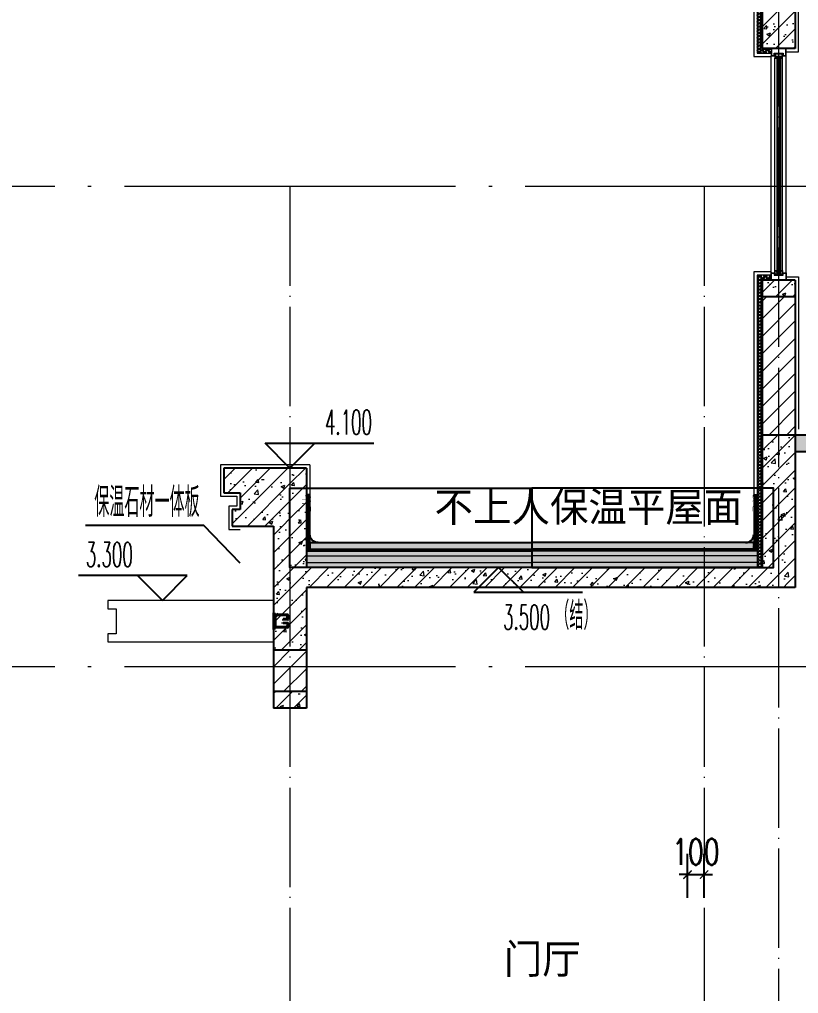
# Model space of a CAD drawing. Extents: x -812054 to 22247, y -644080 to 1003627.
# Drawn here: x -136584 to -131881, y -186094 to -180211 of the extents above; entities that cross this region are included whole.
import ezdxf
from ezdxf.xclip import XClip

# ---------------------------------------------------------------- set-up
doc = ezdxf.new("R2010")
doc.units = 0
doc.header["$LTSCALE"] = 1000
doc.header["$XCLIPFRAME"] = 2
doc.linetypes.add('DASH', pattern=[0.35, 0.25, -0.1])
doc.linetypes.add('DOTE', pattern=[2.42, 2, -0.2, 0.02, -0.2])
doc.layers.get('0').update_dxf_attribs({"linetype": 'CONTINUOUS'})
doc.layers.get('DEFPOINTS').update_dxf_attribs({"linetype": 'CONTINUOUS'})
for name, color, linetype in [('3-屋面构造层', 157, 'CONTINUOUS'), ('DIM_ELEV', 3, 'CONTINUOUS'), ('DIM_IDEN', 67, 'CONTINUOUS'), ('PUB_TEXT', 2, 'CONTINUOUS'), ('SURFACE', 6, 'CONTINUOUS'), ('WALL', 5, 'CONTINUOUS'), ('尺寸标注', 86, 'CONTINUOUS'), ('栏杆', 95, 'CONTINUOUS'), ('立面-看线', 251, 'CONTINUOUS')]:
    doc.layers.add(name, color=color, linetype=linetype)
for name, color, linetype, lineweight in [('DOTE', 19, 'DOTE', 9), ('PUB_HATCH', 8, 'CONTINUOUS', 9), ('S_WINDOW', 144, 'CONTINUOUS', 15), ('内粉刷', 37, 'CONTINUOUS', 9), ('立面-普通轮廓', 7, 'CONTINUOUS', 18), ('细细', 250, 'CONTINUOUS', 0)]:
    doc.layers.add(name, color=color, linetype=linetype, lineweight=lineweight)
doc.styles.add('_TCH_DIM', font='SIMPLEX.shx', dxfattribs={"width": 0.7, "bigfont": 'GBCBIG.shx'})
doc.styles.add('_TCH_DIM_T3', font='SIMPLEX', dxfattribs={"width": 0.705882, "bigfont": 'GBCBIG'})
doc.styles.add('DIM_FONT_T3', font='SIMPLEX', dxfattribs={"width": 0.705882, "bigfont": 'GBCBIG'})
doc.dimstyles.new('_TCH_ARCH&&50', dxfattribs={"dimtxt": 157.5, "dimasz": 50, "dimexe": 125, "dimexo": 150, "dimgap": 58.75, "dimtad": 1, "dimdec": 0, "dimzin": 0, "dimdsep": 46, "dimtxsty": '_TCH_DIM_T3', "dimblk": 'ARCHTICK', "dimcen": 0.09, "dimclrt": 7, "dimazin": 0, "dimtfac": 1, "dimtdec": 0, "dimtix": 1, "dimtmove": 2, "dimatfit": 3, "dimldrblk": 'ARCHTICK', "dimfxl": 1, "dimtolj": 1, "dimtzin": 0, "dimarcsym": 0})
pattern_1 = [(315, (-218910.2607, -140541.0897), (-1.767766953, -1.767766953), []), (315, (-218909.0822, -140541.0897), (-1.767766953, -1.767766953), [])]
pattern_2 = [(315, (-218910.2607, -141979.3279), (-1.767766953, -1.767766953), []), (315, (-218909.0822, -141979.3279), (-1.767766953, -1.767766953), [])]
pattern_3 = [(45, (-275314.47, -94592.38), (-53.03301, 53.03301), []), (50, (-275314.47, -94592.38), (215.17805, -18.82564), [22.5, -247.5]), (355, (-275314.47, -94592.38), (-41.6254, 225.65764), [18, -198]), (100.4514, (-275296.54, -94593.95), (173.55281, 206.83186), [19.12206, -210.34263]), (46.1842, (-275314.47, -94532.38), (320.1723, -49.6557), [33.75, -371.25]), (96.6356, (-275287.8, -94536.52), (280.3988, 292.23536), [28.6831, -315.5139]), (351.1842, (-275314.47, -94532.38), (280.3986, 292.2356), [27, -297]), (21, (-275284.47, -94547.38), (179.07212, -120.78567), [22.5, -247.5]), (326, (-275284.47, -94547.38), (72.9946, 217.545), [18, -198]), (71.4514, (-275269.55, -94557.45), (252.0668, 96.75915), [19.12206, -210.34263]), (37.5, (-275314.47, -94592.38), (3.647957, 99.868156), [0, -195.6, 0, -201, 0, -198.75]), (7.5, (-275314.47, -94592.38), (78.92086, 118.323514), [0, -114.6, 0, -191.1, 0, -75.75]), (327.5, (-275381.37, -94592.38), (160.14673, -6.76646), [0, -75, 0, -234, 0, -310.5]), (317.5, (-275411.37, -94592.38), (174.95585, 30.0315), [0, -97.5, 0, -155.4, 0, -220.5])]
pattern_4 = [(45, (-275314.47, -94538.53), (-53.03303, 53.03303), [])]

# ---------------------------------------------------------------- blocks, each defined once
blk = doc.blocks.new('A$C657A2A31')
at = {"layer": '栏杆', "color": 5}
for p, q in [((0, 0), (6.4, 0)), ((0, -100.3), (0, 0)), ((6.4, 0), (6.4, -100.3)), ((84.4, -10), (12.4, -10)), ((12.4, -22.3), (12.4, -78)), ((77.4, -16.3), (18.4, -16.3)), ((59.6, -35.7), (59.6, -41.7)), ((80.4, -35.7), (59.6, -35.7)), ((87.4, -41.7), (59.6, -41.7)), ((59.6, -58.6), (59.6, -64.6)), ((87.4, -58.6), (59.6, -58.6)), ((83.4, -32.7), (83.4, -22.3)), ((90.4, -16), (90.4, -38.7)), ((6.4, -100.3), (0, -100.3)), ((84.4, -90.3), (12.4, -90.3)), ((77.4, -84), (18.4, -84)), ((80.4, -64.6), (59.6, -64.6)), ((83.4, -67.6), (83.4, -78)), ((90.4, -84.3), (90.4, -61.6))]:
    blk.add_line(p, q, dxfattribs=at)
for centre, radius, start, end in [((12.4, -16), 6, 90, 180), ((18.4, -22.3), 6, 90, 180), ((77.4, -22.3), 6, 0, 90), ((80.4, -32.7), 3, 270, 0), ((84.4, -16), 6, 0, 90), ((87.4, -38.7), 3, 270, 0), ((87.4, -61.6), 3, 0, 90), ((12.4, -84.3), 6, 180, 270), ((18.4, -78), 6, 180, 270), ((77.4, -78), 6, 270, 0), ((80.4, -67.6), 3, 0, 90), ((84.4, -84.3), 6, 270, 0)]:
    blk.add_arc(centre, radius, start, end, dxfattribs=at)
blk = doc.blocks.new('FGHFG4334GDFGDFFGGGGGGDFG4G')
at = {"layer": 'SURFACE', "const_width": 2.25}
for points in [[(46.5, 0), (0, 0)], [(46.5, -27.6), (0, -27.6)]]:
    blk.add_lwpolyline(points, dxfattribs=at)
at = {"layer": 'SURFACE', "const_width": 1.5}
blk.add_lwpolyline([(46.5, 17.2, -1), (46.5, 5.2), (46.5, -6.8, -1), (46.5, -18.8), (46.5, -36.8), (52.5, -48), (52.5, -72.8)], format="xyb", dxfattribs=at)
blk = doc.blocks.new('FGDGDGD')
at = {"layer": '3-屋面构造层'}
h = blk.add_hatch(dxfattribs=at)
h.set_pattern_fill('隔热材料01', color=256, scale=7.692308, style=0)
h.set_pattern_definition([(270, (9.5186, 433.228), (3.846153863, -7e-16), [0.385980771, -3.460173092]), (270, (6.637, 433.228), (3.846153863, -7e-16), [0.385980771, -3.460173092]), (90, (8.5996, 430.618), (-3.846153863, 2e-16), [0.385980771, -3.460173092]), (90, (7.556, 430.618), (-3.846153863, 2e-16), [0.385980771, -3.460173092]), (180, (10.002, 430), (-5e-16, -3.846153863), [3.848019248, 0.001865385]), (135, (8.9282, 430.193), (2e-16, 3.846144175), [0.328307694, -5.110980792]), (116.56505, (12.5422, 430.4251), (8.6793e-06, 3.8461487416), [0.215769232, -8.384500037]), (116.56505, (8.696, 430.4251), (8.6793e-06, 3.8461487416), [0.215769232, -8.384500037]), (153.43495, (13.1603, 430), (-8.679e-06, 3.846148742), [0.431538463, -8.168730805]), (153.43495, (9.3142, 430), (-8.679e-06, 3.846148742), [0.431538463, -8.168730805]), (63.43495, (12.4457, 431.0041), (-8.6793e-06, 3.8461487416), [2.054923086, -6.545346183]), (63.43495, (8.5996, 431.0041), (-8.6793e-06, 3.8461487416), [2.054923086, -6.545346183]), (116.56505, (13.3647, 433.228), (8.6793e-06, 3.8461487416), [0.215769232, -8.384500037]), (116.56505, (9.5186, 433.228), (8.6793e-06, 3.8461487416), [0.215769232, -8.384500037]), (135, (9.422, 433.421), (2e-16, 3.846144175), [0.328307694, -5.110980792]), (153.43495, (13.036, 433.6532), (-8.679e-06, 3.846148742), [0.431538463, -8.168730805]), (153.43495, (9.19, 433.6532), (-8.679e-06, 3.846148742), [0.431538463, -8.168730805]), (45, (6.7336, 433.421), (2e-16, 3.846144175), [0.328307694, -5.110980792]), (63.43495, (10.4833, 433.228), (-8.6793e-06, 3.8461487416), [0.215769232, -8.384500037]), (63.43495, (6.6371, 433.228), (-8.6793e-06, 3.8461487416), [0.215769232, -8.384500037]), (26.56505, (10.812, 433.6532), (8.679e-06, 3.846148742), [0.431538463, -8.168730805]), (26.56505, (6.9658, 433.6532), (8.679e-06, 3.846148742), [0.431538463, -8.168730805]), (116.56505, (11.4023, 431.0041), (8.6793e-06, 3.8461487416), [2.054923086, -6.545346183]), (116.56505, (7.5561, 431.0041), (8.6793e-06, 3.8461487416), [2.054923086, -6.545346183]), (45, (7.2275, 430.193), (2e-16, 3.846144175), [0.328307694, -5.110980792]), (63.43495, (11.3058, 430.4251), (-8.6793e-06, 3.8461487416), [0.215769232, -8.384500037]), (63.43495, (7.4596, 430.4251), (-8.6793e-06, 3.8461487416), [0.215769232, -8.384500037]), (26.56505, (10.6877, 430), (8.679e-06, 3.846148742), [0.431538463, -8.168730805]), (26.56505, (6.8415, 430), (8.679e-06, 3.846148742), [0.431538463, -8.168730805])])
edge = h.paths.add_edge_path()
edge.add_arc((682180.8, 585366.2), 9.23, 450, 540, ccw=False)
edge.add_line((682180.8, 585375.4), (682191.6, 585375.4))
edge.add_line((682191.6, 585375.4), (682191.6, 585366.2))
edge.add_line((682191.6, 585366.2), (682171.6, 585366.2))
h = blk.add_hatch(dxfattribs=at)
h.set_pattern_fill('混凝土', color=256, scale=5, angle=-1.14576, style=0)
h.set_pattern_definition([(48.854237, (-82751.966, -43707.863), (35.7930991, -3.8540962), [3.75, -41.25]), (353.854237, (-82751.966, -43707.863), (-6.1841378, 37.7408106), [3, -33]), (99.305637, (-82748.983, -43708.185), (29.6089874, 33.886691), [3.1870095, -35.0571056]), (45.038437, (-82751.766, -43697.865), (53.1858973, -9.3413237), [5.625, -61.875]), (95.489837, (-82747.334, -43698.644), (47.6977146, 47.7616795), [4.7805144, -52.58565]), (350.038437, (-82751.766, -43697.865), (47.6976773, 47.7617167), [4.5, -49.5]), (19.854237, (-82746.817, -43700.465), (29.4368469, -20.7237073), [3.75, -41.25]), (324.854237, (-82746.817, -43700.465), (12.8883392, 36.0069862), [3, -33]), (70.305637, (-82744.364, -43702.192), (42.3251977, 15.2832459), [3.1870095, -35.0571056]), (36.3542372, (-82751.966, -43707.863), (0.9406985, 16.62920733), [0, -32.6, 0, -33.5, 0, -33.125]), (6.3542372, (-82751.966, -43707.863), (13.54517982, 19.45362572), [0, -19.1, 0, -31.85, 0, -12.625]), (326.3542372, (-82763.114, -43707.64), (26.66323482, -1.66123381), [0, -12.5, 0, -39, 0, -51.75]), (316.3542372, (-82768.113, -43707.54), (29.2535633, 4.4211788), [0, -16.25, 0, -25.9, 0, -36.75])])
h.paths.add_polyline_path([(674875.1, 585046.2), (674875.1, 585086.2), (682171.6, 585086.2), (682171.6, 585046.2)])
h = blk.add_hatch(dxfattribs=at)
h.set_pattern_fill('隔热材料03', color=256, scale=12.5, style=0)
h.set_pattern_definition([(113.578, (-500407.8114, 374696.8656), (-0.0086926214, 6.2699620763), [1.075, -0.5693125, 2.8375, -0.5693125, 1.075, -0.6825]), (66.42, (-500406.1744, 374696.8656), (2.727787851, 6.0425e-05), [1.075, -0.5693125, 2.840375, -0.5693125, 1.075, -0.6825]), (180, (-500406.1744, 374696.8656), (0, 6.25), [1.636625, -1.0910625]), (180, (-500407.538, 374702.4906), (0, 6.25), [1.636625, -1.0910625]), (90, (-500405.7427, 374697.8548), (2.72775, 2e-16), [0.52175, -5.72825]), (90, (-500407.1066, 374700.9798), (2.72775, 2e-16), [0.52175, -5.72825]), (90, (-500408.2427, 374697.8548), (2.72775, 2e-16), [0.52175, -5.72825]), (90, (-500409.6066, 374700.9798), (2.72775, 2e-16), [0.52175, -5.72825])])
edge = h.paths.add_edge_path()
edge.add_line((682177.8, 585086.2), (682177.8, 585050.2))
edge.add_arc((682171.6, 585050.2), 6.25, 270, 360, ccw=False)
edge.add_line((682171.6, 585044), (682171.6, 585086.2))
edge.add_line((682171.6, 585086.2), (682177.8, 585086.2))
h = blk.add_hatch(dxfattribs=at)
h.set_pattern_fill('焦渣矿渣', color=256, scale=4, angle=-1.14576, style=0)
h.set_pattern_definition([(358.8542372, (-82751.966, -43697.863), (8.27546507, 13.69326162), [1.6, -14.4]), (298.8542372, (-82751.966, -43697.863), (15.99644496, -0.32013217), [1.6, -14.4]), (238.8542372, (-82750.366, -43697.895), (7.72097989, -14.0133938), [1.6, -14.4]), (268.8542372, (-82745.567, -43697.991), (15.83683295, -8.3183365), [2.4, -11.456]), (268.8542372, (-82743.967, -43698.023), (15.83683295, -8.3183365), [2.4, -11.456]), (268.8542372, (-82742.368, -43698.055), (15.83683295, -8.3183365), [2.4, -11.456])])
h.paths.add_polyline_path([(674875.1, 585006.2), (674875.1, 585036.2), (682191.6, 585036.2), (682191.6, 585006.2)])
h = blk.add_hatch(dxfattribs=at)
h.set_pattern_fill('加气混凝土', color=256, scale=5, style=0)
h.set_pattern_definition([(0, (-82734.266, -43726.163), (30, 60), [0, -60]), (0, (-82769.366, -43734.263), (30, 60), [0, -60]), (0, (-82749.866, -43734.863), (30, 60), [0, -60]), (0, (-82728.566, -43717.163), (30, 60), [0, -60]), (0, (-82753.466, -43737.863), (30, 60), [0, -60]), (0, (-82722.566, -43679.363), (30, 60), [0, -60]), (0, (-82740.866, -43684.163), (30, 60), [0, -60]), (0, (-82731.266, -43691.663), (30, 60), [0, -60]), (0, (-82780.166, -43692.863), (30, 60), [0, -60]), (0, (-82750.766, -43695.563), (30, 60), [0, -60]), (0, (-82762.166, -43710.863), (30, 60), [0, -60]), (0, (-82761.566, -43733.363), (30, 60), [0, -60]), (0, (-82739.066, -43735.763), (30, 60), [0, -60]), (0, (-82722.566, -43709.363), (30, 60), [0, -60]), (0, (-82778.666, -43718.663), (30, 60), [0, -60]), (0, (-82773.566, -43708.463), (30, 60), [0, -60]), (0, (-82750.166, -43712.663), (30, 60), [0, -60]), (0, (-82758.566, -43721.363), (30, 60), [0, -60]), (0, (-82763.366, -43701.563), (30, 60), [0, -60]), (0, (-82755.866, -43679.063), (30, 60), [0, -60]), (0, (-82776.266, -43731.263), (30, 60), [0, -60]), (0, (-82743.266, -43691.363), (30, 60), [0, -60]), (0, (-82771.166, -43690.463), (30, 60), [0, -60]), (0, (-82775.966, -43682.663), (30, 60), [0, -60]), (130.601294, (-82726.2516, -43698.149), (-149.999998343, 180.000000787), [2.6341554, -1103.7111]), (18.4349488, (-82730.537, -43697.006), (149.99999945, 59.99999956), [2.710524, -376.76279]), (90, (-82730.537, -43699.578), (30, 60), [2.5714284, -117.428565]), (161.565051, (-82727.966, -43700.435), (-150.000000755, 59.99999553), [2.710524, -376.76279]), (53.1301023, (-82727.966, -43700.435), (30.00000006, 59.99999997), [2.857143, -297.14285]), (135, (-82725.68, -43731.006), (-30.00000363, 59.99999594), [2.424366, -167.28126]), (45, (-82729.109, -43731.006), (29.9999998, 59.99999976), [2.424366, -167.28126]), (135, (-82727.394, -43732.72), (-30.00000363, 59.99999594), [2.424366, -167.28126]), (45, (-82727.394, -43732.72), (29.9999998, 59.99999976), [2.424366, -167.28126]), (116.565051, (-82754.537, -43690.72), (-5.2e-06, 119.9999967), [3.1943826, -63.88765]), (180, (-82755.966, -43687.863), (-30, 60), [3.4285716, -56.571425]), (63.434949, (-82760.823, -43690.72), (3e-07, 119.9999994), [3.1943826, -63.88765]), (116.565051, (-82759.394, -43693.58), (-5.2e-06, 119.9999967), [3.1943826, -63.88765]), (0, (-82759.394, -43693.58), (30, 60), [3.4285716, -56.571425]), (63.434949, (-82755.966, -43693.58), (3e-07, 119.9999994), [3.1943826, -63.88765]), (107.102728, (-82731.9658, -43711.0063), (-89.999996559, 300.000000484), [3.8861346, -1628.29025]), (143.972626, (-82733.1087, -43707.292), (-569.999992774, 419.999999525), [3.8861346, -812.202]), (180, (-82736.25, -43705.006), (-30, 60), [3.7142856, -56.28571]), (36.0273733, (-82743.1087, -43707.292), (569.999995788, 419.999995472), [3.8861346, -812.202]), (71.5650511, (-82744.252, -43710.721), (90.00000046, 299.99999948), [3.6140316, -375.85928]), (107.102728, (-82743.1087, -43714.4348), (-89.999996559, 300.000000484), [3.8861346, -1628.29025]), (143.972626, (-82739.966, -43716.7206), (-569.999992774, 419.999999525), [3.8861346, -812.202]), (0, (-82739.966, -43716.72), (30, 60), [3.7142856, -56.28571]), (36.0273733, (-82736.2516, -43716.7206), (569.999995788, 419.999995472), [3.8861346, -812.202]), (71.5650511, (-82733.109, -43714.435), (90.00000046, 299.99999948), [3.6140316, -375.85928]), (150.255118, (-82731.3944, -43683.006), (-90.000000213, 59.999999257), [2.303502, -481.43196]), (90, (-82733.394, -43684.15), (30, 60), [2.2857144, -117.714275]), (29.7448813, (-82733.3944, -43684.149), (90.000000053, 59.99999972), [2.303502, -481.43196]), (116.565051, (-82745.394, -43725.58), (-5.2e-06, 119.9999967), [3.1943826, -63.88765]), (168.690067, (-82746.823, -43722.7206), (-270.0000002, 59.999998494), [2.9137254, -608.96855]), (41.1859251, (-82751.9658, -43724.149), (749.999995456, 659.999994229), [3.0371844, -1272.5802]), (90, (-82751.966, -43727.006), (30, 60), [2.857143, -117.14285]), (138.814074, (-82749.68, -43729.0063), (-749.999986669, 660.000004204), [3.0371844, -1272.5802]), (16.6992442, (-82749.68, -43729.0063), (989.999992552, 299.999996858), [2.982945, -1249.85375]), (60.9453959, (-82746.823, -43728.149), (29.99999992, 59.999999469), [2.9416086, -1232.53395]), (109.983106, (-82770.5373, -43700.4348), (-150.000000565, 419.9999988885), [3.3442002, -1401.21975]), (155.556045, (-82771.68, -43697.292), (-390.0000014866, 179.99999626), [3.4522986, -1446.51315]), (24.4439547, (-82777.9658, -43697.292), (390.0000001945, 179.999999134), [3.4522986, -1446.51315]), (70.0168934, (-82779.1087, -43700.4348), (150.000000452, 419.999998958), [3.3442002, -1401.21975]), (109.983106, (-82777.9658, -43703.5777), (-150.000000565, 419.9999988885), [3.3442002, -1401.21975]), (160.016893, (-82774.823, -43704.7206), (-150.000000088, 59.999997267), [3.3442002, -698.93775]), (19.9831065, (-82774.823, -43704.7206), (149.999999176, 59.999999905), [3.3442002, -698.93775]), (70.0168934, (-82771.68, -43703.5777), (150.000000452, 419.999998958), [3.3442002, -1401.21975]), (122.005383, (-82748.2516, -43705.8634), (-30.000004026, 59.999996937), [2.6954232, -563.3434]), (18.4349488, (-82752.252, -43704.435), (149.99999945, 59.99999956), [2.710524, -376.76279]), (90, (-82752.252, -43707.006), (30, 60), [2.5714284, -117.428565]), (161.565051, (-82749.68, -43707.863), (-150.000000755, 59.99999553), [2.710524, -376.76279]), (54.4623222, (-82749.68, -43707.8634), (209.999999696, 299.99999955), [2.457807, -1029.82115]), (116.565051, (-82765.68, -43720.435), (-5.2e-06, 119.9999967), [3.1943826, -63.88765]), (180, (-82767.11, -43717.58), (-30, 60), [3.142857, -56.85714]), (59.0362434, (-82771.966, -43720.435), (30.000000098, 59.99999971), [3.3319728, -696.3822]), (120.963756, (-82770.2516, -43723.292), (-30.0000041, 59.999997245), [3.3319728, -696.3822]), (0, (-82770.25, -43723.29), (30, 60), [3.142857, -56.85714]), (63.434949, (-82767.11, -43723.29), (3e-07, 119.9999994), [3.1943826, -63.88765])])
h.paths.add_polyline_path([(682191.6, 584936.2), (674875.1, 584936.2), (674875.1, 584966.2), (682191.6, 584966.2)])
at = {"layer": '立面-看线'}
h = blk.add_hatch(dxfattribs=at)
h.set_pattern_fill('HONEY', color=256, scale=7)
h.set_pattern_definition([(0, (-799653.24, -415240.13), (16.66875, 9.623705), [11.1125, -22.225]), (120, (-799653.24, -415240.13), (-16.66874801, 9.62370845), [11.1125, -22.225]), (60, (-799653.24, -415240.13), (1.99e-06, 19.24741345), [-22.225, 11.1125])])
h.paths.add_polyline_path([(682191.6, 584966.2), (674875.1, 584966.2), (674875.1, 585006.2), (682191.6, 585006.2)])
at = {"layer": '3-屋面构造层'}
for p, q in [((682177.8, 585086.2), (674875.1, 585086.2)), ((682171.6, 585046.2), (674875.1, 585046.2)), ((682171.6, 585086.2), (682171.6, 585044)), ((682191.6, 585036.2), (674875.1, 585036.2))]:
    blk.add_line(p, q, dxfattribs=at)
at = {"layer": '3-屋面构造层', "color": 251, "linetype": 'DASH', "ltscale": 0.05, "true_color": 0x636466, "const_width": 2.5}
for points in [[(682056.6, 585042.7), (682171.6, 585042.7, 0.414214), (682179.1, 585050.2), (682179.1, 585366.2)], [(682056.6, 585039), (682171.6, 585039, 0.414214), (682182.8, 585050.2), (682182.8, 585366.2)]]:
    blk.add_lwpolyline(points, format="xyb", dxfattribs=at)
at = {"layer": '3-屋面构造层', "color": 251, "true_color": 0x636466}
for points in [[(682056.6, 585041.5), (682171.6, 585041.5, 0.414214), (682180.3, 585050.2), (682180.3, 585366.2)], [(682056.6, 585044), (682171.6, 585044, 0.414214), (682177.8, 585050.2), (682177.8, 585366.2)], [(682056.6, 585040.2), (682171.6, 585040.2, 0.414214), (682181.6, 585050.2), (682181.6, 585366.2), (682184.1, 585366.2), (682184.1, 585050.2, -0.414214), (682171.6, 585037.7), (682056.6, 585037.7)]]:
    blk.add_lwpolyline(points, format="xyb", dxfattribs=at)
at = {"layer": '3-屋面构造层', "ltscale": 0.8}
blk.add_lwpolyline([(682171.6, 585366.2, -0.414214), (682180.8, 585375.4), (682191.6, 585375.4), (682191.6, 585366.2), (682171.6, 585366.2)], format="xyb", dxfattribs=at)
at = {"layer": '3-屋面构造层', "color": 251, "linetype": 'DASH', "ltscale": 0.05, "true_color": 0x636466, "const_width": 2.5}
for points in [[(682056.6, 585042.7), (682042.7, 585039)], [(682042.7, 585039), (674875.1, 585039)]]:
    blk.add_lwpolyline(points, dxfattribs=at)
at = {"layer": '3-屋面构造层', "color": 251, "true_color": 0x636466}
for points in [[(682056, 585043.8), (682042.1, 585040.1)], [(682042.7, 585040.2), (674875.1, 585040.2)], [(674875.1, 585037.7), (682042.7, 585037.7)], [(682043.2, 585037.9), (682057.1, 585041.6)]]:
    blk.add_lwpolyline(points, dxfattribs=at)
at = {"layer": '3-屋面构造层'}
blk.add_arc((682121.6, 585136.2), 50, 270, 360, dxfattribs=at)
at = {"layer": 'PUB_HATCH', "color": 215, "true_color": 0xa953a0}
for p, q in [((682191.6, 585006.2), (674875.1, 585006.2)), ((682191.6, 584966.2), (674875.1, 584966.2))]:
    blk.add_line(p, q, dxfattribs=at)
at = {"layer": '3-屋面构造层', "color": 1, "xscale": -1}
blk.add_blockref('FGHFG4334GDFGDFFGGGGGGDFG4G', (682218.1, 585349), dxfattribs=at)
blk = doc.blocks.new('zrszerf')
at = {"layer": '细细'}
h = blk.add_hatch(dxfattribs=at)
h.set_pattern_fill('金属', color=256, style=0)
h.set_pattern_definition(pattern_1)
h.paths.add_polyline_path([(257694.9, 608543.3), (257714.9, 608543.3), (257714.9, 608556.8), (257764.9, 608556.8), (257764.9, 608543.3), (257784.9, 608543.3), (257784.9, 608588.3), (257694.9, 608588.3)])
h.paths.add_polyline_path([(257712.9, 608558.8), (257712.9, 608545.3), (257696.9, 608545.3), (257696.9, 608586.3), (257782.9, 608586.3), (257782.9, 608545.3), (257766.9, 608545.3), (257766.9, 608558.8)], flags=16)
h = blk.add_hatch(dxfattribs=at)
h.set_pattern_fill('金属', color=256, style=0)
h.set_pattern_definition(pattern_1)
h.paths.add_polyline_path([(257762.4, 608554.8), (257762.4, 608529.8), (257750.4, 608529.8), (257750.4, 608539.8), (257729.4, 608539.8), (257729.4, 608529.8), (257717.4, 608529.8), (257717.4, 608554.8)])
h.paths.add_polyline_path([(257719.4, 608552.8), (257719.4, 608531.8), (257727.4, 608531.8), (257727.4, 608541.8), (257752.4, 608541.8), (257752.4, 608531.8), (257760.4, 608531.8), (257760.4, 608552.8)], flags=16)
h = blk.add_hatch(color=256, dxfattribs=at)
edge = h.paths.add_edge_path()
edge.add_line((257735.4, 608539.8), (257735.4, 608527.8))
edge.add_arc((257739.9, 608519.5), 9.44, 61.51755, 118.48245, ccw=False)
edge.add_line((257744.4, 608527.8), (257744.4, 608539.8))
edge.add_arc((257739.9, 608548.1), 9.44, 241.51755, 298.48245, ccw=False)
h = blk.add_hatch(dxfattribs=at)
h.set_pattern_fill('金属', color=256, style=0)
h.set_pattern_definition(pattern_2)
h.paths.add_polyline_path([(257694.9, 607233.3), (257714.9, 607233.3), (257714.9, 607219.8), (257764.9, 607219.8), (257764.9, 607233.3), (257784.9, 607233.3), (257784.9, 607188.3), (257694.9, 607188.3)])
h.paths.add_polyline_path([(257712.9, 607217.8), (257712.9, 607231.3), (257696.9, 607231.3), (257696.9, 607190.3), (257782.9, 607190.3), (257782.9, 607231.3), (257766.9, 607231.3), (257766.9, 607217.8)], flags=16)
h = blk.add_hatch(dxfattribs=at)
h.set_pattern_fill('金属', color=256, style=0)
h.set_pattern_definition(pattern_2)
h.paths.add_polyline_path([(257762.4, 607221.8), (257762.4, 607246.8), (257750.4, 607246.8), (257750.4, 607236.8), (257729.4, 607236.8), (257729.4, 607246.8), (257717.4, 607246.8), (257717.4, 607221.8)])
h.paths.add_polyline_path([(257719.4, 607223.8), (257719.4, 607244.8), (257727.4, 607244.8), (257727.4, 607234.8), (257752.4, 607234.8), (257752.4, 607244.8), (257760.4, 607244.8), (257760.4, 607223.8)], flags=16)
h = blk.add_hatch(color=256, dxfattribs=at)
edge = h.paths.add_edge_path()
edge.add_line((257735.4, 607236.8), (257735.4, 607248.8))
edge.add_arc((257739.9, 607257.1), 9.44, 241.51755, 298.48245)
edge.add_line((257744.4, 607248.8), (257744.4, 607236.8))
edge.add_arc((257739.9, 607228.5), 9.44, 61.51755, 118.48245)
at = {"layer": 'S_WINDOW'}
for p, q in [((257694.9, 607233.3), (257694.9, 608543.3)), ((257717.4, 607246.8), (257717.4, 608529.8)), ((257762.4, 607246.8), (257762.4, 608529.8)), ((257784.9, 607233.3), (257784.9, 608543.3))]:
    blk.add_line(p, q, dxfattribs=at)
for points in [[(257784.9, 608588.3), (257784.9, 608543.3), (257764.9, 608543.3), (257764.9, 608556.8), (257714.9, 608556.8), (257714.9, 608543.3), (257694.9, 608543.3), (257694.9, 608588.3)], [(257782.9, 608586.3), (257782.9, 608545.3), (257766.9, 608545.3), (257766.9, 608558.8), (257712.9, 608558.8), (257712.9, 608545.3), (257696.9, 608545.3), (257696.9, 608586.3)], [(257762.4, 608554.8), (257762.4, 608529.8), (257750.4, 608529.8), (257750.4, 608539.8), (257729.4, 608539.8), (257729.4, 608529.8), (257717.4, 608529.8), (257717.4, 608554.8)], [(257760.4, 608552.8), (257760.4, 608531.8), (257752.4, 608531.8), (257752.4, 608541.8), (257727.4, 608541.8), (257727.4, 608531.8), (257719.4, 608531.8), (257719.4, 608552.8)], [(257784.9, 607188.3), (257784.9, 607233.3), (257764.9, 607233.3), (257764.9, 607219.8), (257714.9, 607219.8), (257714.9, 607233.3), (257694.9, 607233.3), (257694.9, 607188.3)], [(257782.9, 607190.3), (257782.9, 607231.3), (257766.9, 607231.3), (257766.9, 607217.8), (257712.9, 607217.8), (257712.9, 607231.3), (257696.9, 607231.3), (257696.9, 607190.3)], [(257762.4, 607221.8), (257762.4, 607246.8), (257750.4, 607246.8), (257750.4, 607236.8), (257729.4, 607236.8), (257729.4, 607246.8), (257717.4, 607246.8), (257717.4, 607221.8)], [(257760.4, 607223.8), (257760.4, 607244.8), (257752.4, 607244.8), (257752.4, 607234.8), (257727.4, 607234.8), (257727.4, 607244.8), (257719.4, 607244.8), (257719.4, 607223.8)]]:
    blk.add_lwpolyline(points, close=True, dxfattribs=at)
at = {"layer": '细细'}
for points in [[(257729.4, 608529.8), (257729.4, 607246.8)], [(257735.4, 607248.8), (257735.4, 608539.8)], [(257744.4, 607248.8), (257744.4, 608539.8)], [(257750.4, 608529.8), (257750.4, 607246.8)]]:
    blk.add_lwpolyline(points, dxfattribs=at)
for points in [[(257735.4, 608539.8), (257735.4, 608527.8, -0.253805), (257744.4, 608527.8), (257744.4, 608539.8, -0.253805)], [(257735.4, 607236.8), (257735.4, 607248.8, 0.253805), (257744.4, 607248.8), (257744.4, 607236.8, 0.253805)]]:
    blk.add_lwpolyline(points, format="xyb", close=True, dxfattribs=at)
blk = doc.blocks.new('BFGBFBCBVFB')
at = {"layer": 'PUB_HATCH'}
h = blk.add_hatch(dxfattribs=at)
h.set_pattern_fill('钢筋混凝土', color=256, scale=30, style=0)
h.set_pattern_definition([(45, (0, 0), (-53.0330086, 53.0330086), []), (50, (0, 0), (215.178055, -18.82564), [22.5, -247.5]), (355, (0, 0), (-41.6254, 225.65764), [18, -198]), (100.4514, (17.93, -1.57), (173.552815, 206.831863), [19.122057, -210.342634]), (46.1842, (0, 60), (320.172315, -49.655704), [33.75, -371.25]), (96.6356, (26.68, 55.86), (280.39881, 292.23536), [28.68309, -315.5139]), (351.1842, (0, 60), (280.39858, 292.23558), [27, -297]), (21, (30, 45), (179.072116, -120.785667), [22.5, -247.5]), (326, (30, 45), (72.9946, 217.545014), [18, -198]), (71.4514, (44.92, 34.93), (252.06679, 96.75915), [19.122057, -210.342634]), (37.5, (0, 0), (3.6479566, 99.868156), [0, -195.6, 0, -201, 0, -198.75]), (7.5, (0, 0), (78.920861, 118.323514), [0, -114.6, 0, -191.1, 0, -75.75]), (327.5, (-66.9, 0), (160.146731, -6.7664615), [0, -75, 0, -234, 0, -310.5]), (317.5, (-96.9, 0), (174.95585, 30.031495), [0, -97.5, 0, -155.4, 0, -220.5])])
h.paths.add_polyline_path([(888722.3, 24480), (888622.3, 24480), (888622.3, 24580), (888522.3, 24580), (888522.3, 24015), (888722.3, 24015)])
at = {"layer": '立面-看线'}
h = blk.add_hatch(dxfattribs=at)
h.set_pattern_fill('HONEY', color=256, scale=7)
h.set_pattern_definition([(0, (77469.098, -360831.968), (16.66875, 9.623705), [11.1125, -22.225]), (120, (77469.098, -360831.968), (-16.66874801, 9.62370845), [11.1125, -22.225]), (60, (77469.098, -360831.968), (1.99e-06, 19.24741345), [-22.225, 11.1125])])
h.paths.add_polyline_path([(888492.3, 24615), (888522.3, 24615), (888522.3, 24015), (888577.3, 24015), (888577.3, 23985), (888492.3, 23985)])
at = {"layer": 'PUB_HATCH', "color": 215, "true_color": 0xa953a0}
blk.add_lwpolyline([(888577.3, 25545), (888492.3, 25545), (888492.3, 23985), (888577.3, 23985)], dxfattribs=at)
at = {"layer": 'WALL'}
for p, q in [((888522.3, 24580), (888522.3, 24015)), ((888722.3, 24480), (888722.3, 24015)), ((888722.3, 24015), (888522.3, 24015))]:
    blk.add_line(p, q, dxfattribs=at)
at = {"layer": '内粉刷'}
for points in [[(888577.3, 25565), (888472.3, 25565), (888472.3, 23965), (888577.3, 23965)], [(888667.3, 23995), (888742.3, 23995), (888742.3, 24460)]]:
    blk.add_lwpolyline(points, dxfattribs=at)
blk = doc.blocks.new('_ArchTick')
at = {"color": 0, "linetype": 'ByBlock', "const_width": 0.15}
blk.add_lwpolyline([(-0.5, -0.5), (0.5, 0.5)], dxfattribs=at)
blk = doc.blocks.new('*D1191')
at = {"layer": 'DEFPOINTS', "color": 0, "transparency": 16777216}
for p in [(-132451.1, -185375.8), (-132551.1, -185665.2), (-132451.1, -185665.2)]:
    blk.add_point(p, dxfattribs=at)
at = {"layer": '尺寸标注', "color": 0, "lineweight": -2, "transparency": 16777216}
for p, q in [((-132551.1, -185515.2), (-132551.1, -185250.8)), ((-132451.1, -185515.2), (-132451.1, -185250.8)), ((-132551.1, -185375.8), (-132601.1, -185375.8)), ((-132551.1, -185375.8), (-132451.1, -185375.8)), ((-132451.1, -185375.8), (-132401.1, -185375.8))]:
    blk.add_line(p, q, dxfattribs=at)
at = {"layer": '尺寸标注', "color": 0, "lineweight": -2, "transparency": 16777216, "xscale": 50, "yscale": 50, "zscale": 50}
blk.add_blockref('_ArchTick', (-132551.1, -185375.8), dxfattribs=at)
at = {"layer": '尺寸标注', "color": 0, "lineweight": -2, "transparency": 16777216, "xscale": 50, "yscale": 50, "zscale": 50, "rotation": 180}
blk.add_blockref('_ArchTick', (-132451.1, -185375.8), dxfattribs=at)
at = {"layer": '尺寸标注', "color": 7, "transparency": 16777216, "insert": (-132501.1, -185238.3), "char_height": 157.5, "attachment_point": 5, "style": '_TCH_DIM_T3'}
blk.add_mtext('\\A1;100', dxfattribs=at)

msp = doc.modelspace()

# ---------------------------------------------------------------- hatches: boundary and pattern name
at = {"layer": 'PUB_HATCH'}
h = msp.add_hatch(dxfattribs=at)
h.set_pattern_fill('钢筋混凝土', color=256, scale=30, style=0)
h.set_pattern_definition(pattern_3)
h.paths.add_polyline_path([(-132101.18, -181785.78), (-132101.18, -181885.78), (-131901.18, -181885.78), (-131901.18, -181785.78)])
h = msp.add_hatch(dxfattribs=at)
h.set_pattern_fill('普通砖', color=256, scale=30, style=0)
h.set_pattern_definition(pattern_4)
h.paths.add_polyline_path([(-131901.12, -181885.78), (-132101.12, -181885.78), (-132101.1, -182720.78), (-131901.1, -182720.77)])
h = msp.add_hatch(dxfattribs=at)
h.set_pattern_fill('钢筋混凝土', color=256, scale=30, style=0)
h.set_pattern_definition(pattern_3)
h.paths.add_polyline_path([(-132101.16, -182720.78), (-132101.16, -183520.8), (-131901.16, -183640.8), (-131901.16, -182720.78)])
h = msp.add_hatch(dxfattribs=at)
h.set_pattern_fill('钢筋混凝土', color=256, scale=30, style=0)
h.set_pattern_definition([(45, (-132101.1, -182720.776), (-53.033, 53.033), []), (50, (-132101.1, -182720.78), (215.178, -18.8256), [22.5, -247.5]), (355, (-132101.1, -182720.78), (-41.625, 225.658), [18, -198]), (100.4514, (-132083.17, -182722.34), (173.553, 206.832), [19.122, -210.343]), (46.184, (-132101.1, -182660.78), (320.172, -49.656), [33.75, -371.25]), (96.6356, (-132074.42, -182664.9), (280.399, 292.235), [28.683, -315.514]), (351.184, (-132101.1, -182660.78), (280.399, 292.236), [27, -297]), (21, (-132071.1, -182675.78), (179.072, -120.7857), [22.5, -247.5]), (326, (-132071.1, -182675.78), (72.995, 217.545), [18, -198]), (71.4514, (-132056.18, -182685.84), (252.067, 96.759), [19.122, -210.343]), (37.5, (-132101.1, -182720.776), (3.648, 99.8682), [0, -195.6, 0, -201, 0, -198.75]), (7.5, (-132101.1, -182720.78), (78.9209, 118.3235), [0, -114.6, 0, -191.1, 0, -75.75]), (327.5, (-132168, -182720.776), (160.1467, -6.7665), [0, -75, 0, -234, 0, -310.5]), (317.5, (-132198, -182720.78), (174.956, 30.0315), [0, -97.5, 0, -155.4, 0, -220.5])])
h.paths.add_polyline_path([(-131901.16, -182720.78), (-131901.16, -182820.79), (-130671.09, -182820.79), (-130671.09, -183120.79), (-130471.09, -183120.79), (-130471.09, -182999.54), (-128419.56, -184270.79), (-128051.09, -184270.79), (-128051.09, -184270.79), (-127851.09, -184270.79), (-127851.09, -184270.79), (-126451.15, -184270.79), (-126451.15, -184170.79), (-128391.09, -184170.79), (-128391.09, -184009.68), (-128651.09, -184009.68), (-128651.09, -183848.57), (-128911.09, -183848.57), (-128911.09, -183687.45), (-129171.09, -183687.45), (-129171.09, -183526.34), (-129431.09, -183526.34), (-129431.09, -183365.23), (-129691.09, -183365.23), (-129691.09, -183204.12), (-129951.09, -183204.12), (-129951.09, -183043.01), (-130211.09, -183043.01), (-130211.09, -182881.9), (-130471.09, -182881.9), (-130471.09, -182720.79)])
h = msp.add_hatch(dxfattribs=at)
h.set_pattern_fill('钢筋混凝土', color=256, scale=30, style=0)
h.set_pattern_definition(pattern_3)
h.paths.add_polyline_path([(-135351.18, -182920.74), (-135351.18, -183070.74), (-135251.14, -183070.74), (-135251.14, -183170.75), (-135301.15, -183170.75), (-135301.15, -183270.75), (-134951.14, -183270.76), (-134951.15, -182920.75)])
h = msp.add_hatch(dxfattribs=at)
h.set_pattern_fill('钢筋混凝土', color=256, scale=30, style=0)
h.set_pattern_definition(pattern_3)
h.paths.add_polyline_path([(-134951.15, -182920.75), (-134951.14, -183270.76), (-135051.14, -183270.76), (-135051.14, -183520.8), (-134917.8, -183560.8), (-134851.14, -183520.8), (-134851.15, -182920.75)])
h = msp.add_hatch(dxfattribs=at)
h.set_pattern_fill('钢筋混凝土', color=256, scale=30, style=0)
h.set_pattern_definition(pattern_3)
h.paths.add_polyline_path([(-134917.8, -183560.8), (-135051.14, -183520.8), (-135051.13, -184020.8), (-134851.13, -184020.8), (-134851.14, -183640.8)])
h = msp.add_hatch(dxfattribs=at)
h.set_pattern_fill('钢筋混凝土', color=256, scale=30, style=0)
h.set_pattern_definition(pattern_3)
h.paths.add_polyline_path([(-131901.16, -183640.8), (-132101.16, -183520.8), (-134851.14, -183520.8), (-134917.8, -183560.8), (-134851.14, -183640.8)])
h = msp.add_hatch(dxfattribs=at)
h.set_pattern_fill('普通砖', color=256, scale=30, style=0)
h.set_pattern_definition(pattern_4)
h.paths.add_polyline_path([(-134851.13, -184020.8), (-135051.13, -184020.8), (-135051.14, -184270.8), (-134851.14, -184270.8)])
h = msp.add_hatch(dxfattribs=at)
h.set_pattern_fill('钢筋混凝土', color=256, scale=30, style=0)
h.set_pattern_definition(pattern_3)
h.paths.add_polyline_path([(-135051.14, -184270.8), (-135051.14, -184370.8), (-134851.14, -184370.8), (-134851.14, -184270.8)])
at = {"layer": '立面-看线'}
h = msp.add_hatch(dxfattribs=at)
h.set_pattern_fill('HONEY', color=256, scale=7)
h.set_pattern_definition([(0, (-943154.421, -568117.733), (16.66875, 9.623705), [11.1125, -22.225]), (120, (-943154.421, -568117.733), (-16.66874801, 9.62370845), [11.1125, -22.225]), (60, (-943154.421, -568117.733), (1.99e-06, 19.24741345), [-22.225, 11.1125])])
h.paths.add_polyline_path([(-132131.18, -182670.78), (-132101.18, -182670.78), (-132101.18, -181785.78), (-132046.18, -181785.78), (-132046.18, -181755.78), (-132131.18, -181755.78)])
h = msp.add_hatch(dxfattribs=at)
h.set_pattern_fill('HONEY', color=256, scale=7)
h.set_pattern_definition([(0, (-943154.3985, -568117.731), (16.66875, 9.623705), [11.1125, -22.225]), (120, (-943154.3985, -568117.731), (-16.66874801, 9.62370845), [11.1125, -22.225]), (60, (-943154.3985, -568117.731), (1.99e-06, 19.24741345), [-22.225, 11.1125])])
h.paths.add_polyline_path([(-132131.16, -183520.8), (-132101.16, -183520.8), (-132101.16, -182670.78), (-132131.16, -182670.78)])

# ---------------------------------------------------------------- linework, layer by layer
at = {"layer": 'DIM_ELEV'}
for p, q in [((-134951.14, -182920.75), (-135101.14, -182770.75)), ((-135101.14, -182770.75), (-134445.14, -182770.75)), ((-134951.14, -182920.75), (-134801.14, -182770.75)), ((-135571.7, -183569.87), (-136227.7, -183569.87)), ((-135721.7, -183719.87), (-135871.7, -183569.87)), ((-135721.7, -183719.87), (-135571.7, -183569.87))]:
    msp.add_line(p, q, dxfattribs=at)
at = {"layer": 'DIM_ELEV', "color": 3}
for p, q in [((-133691.47, -183520.8), (-133841.47, -183670.8)), ((-133691.47, -183520.8), (-133541.47, -183670.8)), ((-133841.47, -183670.8), (-133185.47, -183670.8))]:
    msp.add_line(p, q, dxfattribs=at)
at = {"layer": 'DIM_IDEN'}
for p, q in [((-135471.03, -183267.96), (-136184.91, -183267.96)), ((-135251.15, -183495.75), (-135471.03, -183267.96))]:
    msp.add_line(p, q, dxfattribs=at)
at = {"layer": 'DOTE', "linetype": 'DOTE', "ltscale": 0.3}
for p, q in [((-132001.16, -168520.8), (-132001.14, -193420.8)), ((-134951.14, -181220.8), (-134951.14, -193420.8)), ((-132451.14, -181220.8), (-132451.14, -193420.8))]:
    msp.add_line(p, q, dxfattribs=at)
at = {"layer": 'DOTE', "linetype": 'DOTE'}
for p, q in [((-121851.1, -181220.8), (-137328.16, -181220.8)), ((-121851.1, -184120.8), (-137328.16, -184120.8))]:
    msp.add_line(p, q, dxfattribs=at)
at = {"layer": 'PUB_HATCH', "color": 215, "true_color": 0xa953a0}
msp.add_lwpolyline([(-132046.18, -181755.78), (-132131.18, -181755.78), (-132131.18, -183520.8)], dxfattribs=at)
at = {"layer": 'WALL'}
for p, q in [((-132101.18, -181785.78), (-132101.18, -181885.78)), ((-131901.18, -181785.78), (-132101.18, -181785.78)), ((-131901.18, -181785.78), (-131901.18, -181885.78)), ((-131901.18, -181885.78), (-132101.18, -181885.78)), ((-132101.12, -181885.78), (-132101.1, -182720.78)), ((-131901.18, -181885.78), (-131901.12, -181885.78)), ((-131901.12, -181885.78), (-131901.1, -182720.77)), ((-132101.16, -182720.78), (-132101.16, -183520.8)), ((-131901.16, -182720.78), (-132101.16, -182720.78)), ((-131901.16, -182720.78), (-131901.16, -182820.79)), ((-130471.09, -182720.79), (-131901.16, -182720.78)), ((-131901.16, -182720.78), (-131901.16, -183640.8)), ((-131901.16, -182820.79), (-130671.09, -182820.79)), ((-135351.18, -182920.74), (-135351.18, -183070.74)), ((-134951.15, -182920.75), (-135351.18, -182920.74)), ((-134851.15, -182920.75), (-134951.15, -182920.75)), ((-134851.15, -182920.75), (-134851.14, -183520.8)), ((-135351.18, -183070.74), (-135251.14, -183070.74)), ((-135251.14, -183070.74), (-135251.14, -183170.75)), ((-135251.14, -183170.75), (-135301.15, -183170.75)), ((-135301.15, -183170.75), (-135301.15, -183270.75)), ((-135301.15, -183270.75), (-135051.14, -183270.76)), ((-135051.14, -183270.76), (-135051.14, -183520.8)), ((-135051.14, -183520.8), (-135051.13, -184020.8)), ((-132101.16, -183520.8), (-134851.14, -183520.8)), ((-131901.16, -183640.8), (-134851.14, -183640.8)), ((-134851.14, -183640.8), (-134851.13, -184020.8)), ((-135051.13, -184020.8), (-135051.14, -184270.8)), ((-134851.13, -184020.8), (-135051.13, -184020.8)), ((-134851.13, -184020.8), (-134851.14, -184270.8)), ((-135051.14, -184270.8), (-135051.14, -184370.8)), ((-134851.14, -184270.8), (-135051.14, -184270.8)), ((-134851.14, -184270.8), (-134851.14, -184370.8)), ((-134851.14, -184370.8), (-135051.14, -184370.8))]:
    msp.add_line(p, q, dxfattribs=at)
at = {"layer": '内粉刷'}
msp.add_line((-134831.15, -182900.76), (-134831.15, -183370.8), dxfattribs=at)
for points in [[(-132046.18, -181735.78), (-132151.18, -181735.78), (-132151.18, -183370.81)], [(-131956.18, -181765.78), (-131881.18, -181765.78), (-131881.18, -182685.78)], [(-134831.13, -182900.76), (-135371.15, -182900.75), (-135371.19, -183090.74), (-135271.14, -183090.75), (-135271.14, -183150.75), (-135321.16, -183150.75), (-135321.16, -183290.75), (-135251.59, -183290.75)]]:
    msp.add_lwpolyline(points, dxfattribs=at)
at = {"layer": '立面-普通轮廓', "color": 4}
msp.add_lwpolyline([(-135051.13, -183720.76), (-136051.13, -183720.75), (-136051.13, -183770.75), (-136001.13, -183770.75), (-136001.13, -183920.75), (-136051.1, -183920.76), (-136051.1, -183970.76), (-135051.13, -183970.76)], dxfattribs=at)

# ---------------------------------------------------------------- block references
for name, p in [('BFGBFBCBVFB', (-1020623.55, -204400.59)), ('A$C657A2A31', (-135051.13, -183795.59))]:
    msp.add_blockref(name, p)
at = {"xscale": -1}
msp.add_blockref('zrszerf', (125738.75, -788974.1), dxfattribs=at)
ref = msp.add_blockref('FGDGDGD', (547340.43, -768456.98), dxfattribs=dict(xscale=-1))
XClip(ref).set_block_clipping_path([(680831.5914428351, 584936.1769558351), (682291.5665918037, 585415.8410118448)])
ref = msp.add_blockref('FGDGDGD', (-814322.75, -768456.98))
XClip(ref).set_block_clipping_path([(680831.5914428351, 584936.1769558351), (682291.5665918037, 585415.8410118448)])

# ---------------------------------------------------------------- texts
at = {"layer": 'DIM_ELEV', "color": 7, "style": '_TCH_DIM'}
for s, height, width, p in [('（结）', 168.794, 0.7, (-133349.57, -183895.85)), ('3.500', 148.75, 0.494118, (-133664.57, -183895.85))]:
    msp.add_text(s, height=height, dxfattribs=dict(at, width=width)).set_placement(p)
at = {"layer": 'PUB_TEXT'}
for s, height, style, width, p in [('4.100', 148.75, '_TCH_DIM', 0.494118, (-134740.14, -182718.25)), ('保温石材一体板', 178.723, 'DIM_FONT_T3', 0.705882, (-136132.41, -183215.46)), ('3.300', 148.75, '_TCH_DIM', 0.494118, (-136183.9, -183517.37))]:
    msp.add_text(s, height=height, dxfattribs=dict(at, style=style, width=width)).set_placement(p)
for s, p in [('不上人保温平屋面', (-134078.82, -183244.44)), ('门厅', (-133660.92, -185974.21))]:
    msp.add_text(s, height=178.723, dxfattribs=at).set_placement(p)

# ---------------------------------------------------------------- dimensions: what is measured, and where the dimension line sits
at = {"layer": '尺寸标注', "color": 6}
dim = msp.add_aligned_dim(p1=(-132551.14, -185665.16), p2=(-132451.14, -185665.16), distance=289.31, dimstyle='_TCH_ARCH&&50', dxfattribs=at)
dim.commit()
dim.dimension.update_dxf_attribs({"geometry": '*D1191', "text_midpoint": (-132501.14, -185238.35)})

doc.saveas('drawing.dxf')
